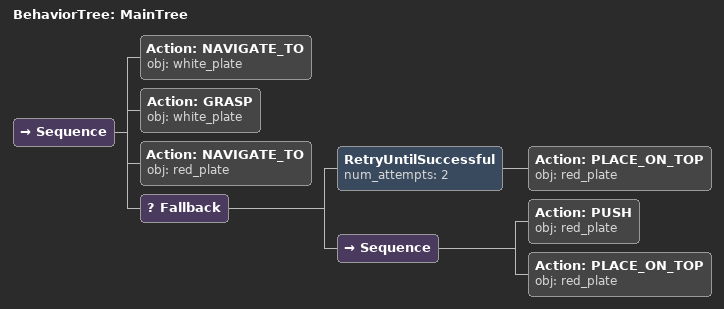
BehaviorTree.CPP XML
<root main_tree_to_execute="MainTree">
  <BehaviorTree ID="MainTree">
    <Sequence>
      <!-- Navigate to white_plate -->
      <Action ID="NAVIGATE_TO" obj="white_plate" />
      <!-- Grasp white_plate -->
      <Action ID="GRASP" obj="white_plate" />
      <!-- Navigate to red_plate -->
      <Action ID="NAVIGATE_TO" obj="red_plate" />
      <!-- Fallback: if PLACE_ON_TOP red_plate fails, try alternative to reposition -->
      <Fallback>
        <!-- Retry PLACE_ON_TOP red_plate up to 2 attempts -->
        <RetryUntilSuccessful num_attempts="2">
          <!-- Place on red_plate -->
          <Action ID="PLACE_ON_TOP" obj="red_plate" />
        </RetryUntilSuccessful>
        <Sequence>
          <!-- Push red_plate forward toward front edge of table -->
          <Action ID="PUSH" obj="red_plate" />
          <!-- Place on red_plate -->
          <Action ID="PLACE_ON_TOP" obj="red_plate" />
        </Sequence>
      </Fallback>

    </Sequence>
  </BehaviorTree>
</root>
